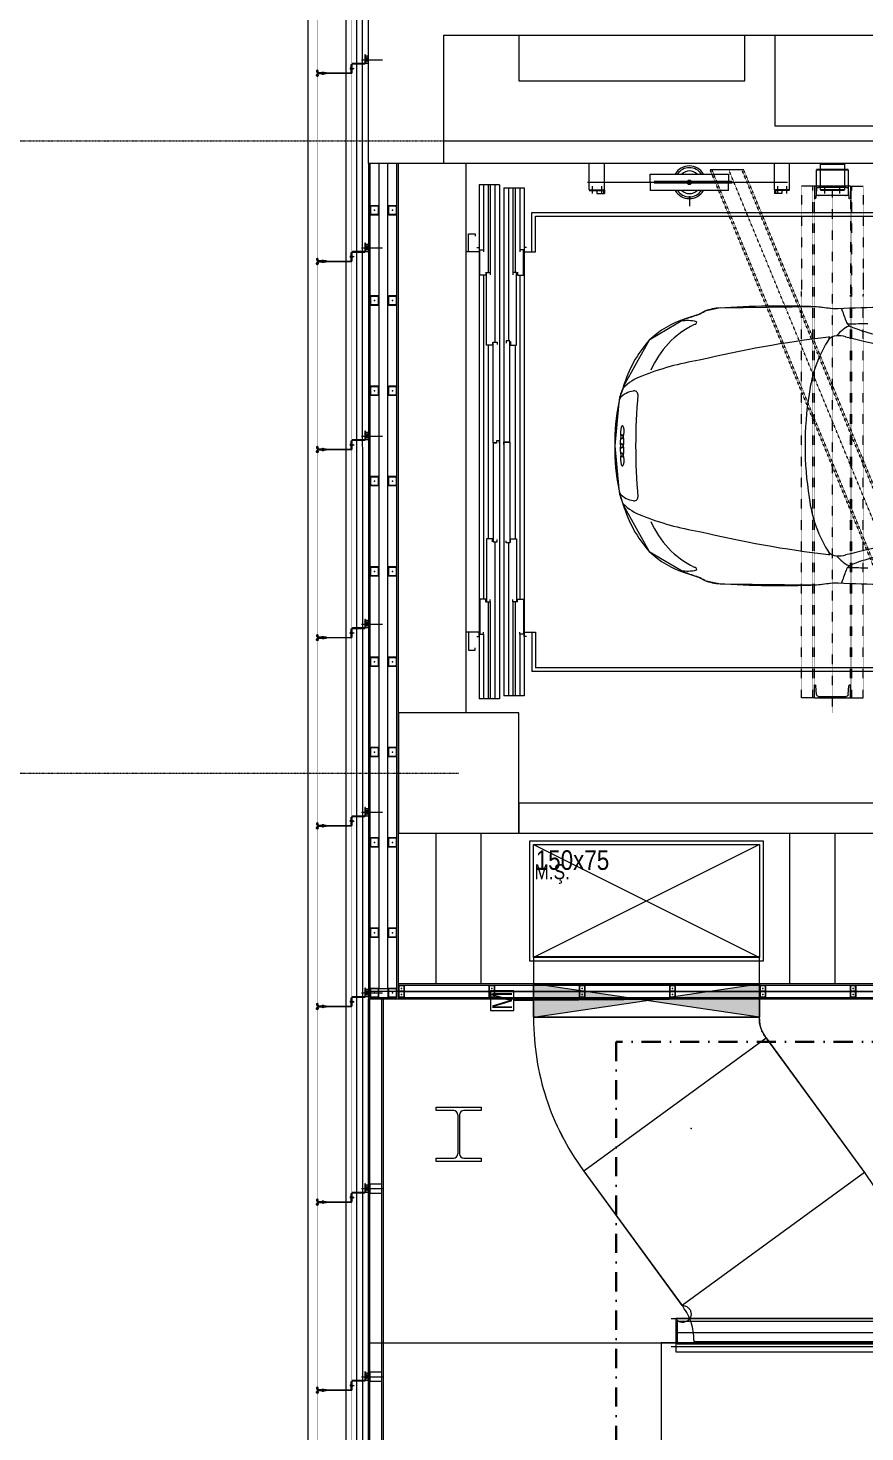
# Model space of a CAD drawing. Extents: x -1133 to 23780, y -1311 to 8245.
# Drawn here: x 18771 to 19327, y 1547 to 2480 of the extents above; entities that cross this region are included whole.
import ezdxf
from ezdxf.enums import TextEntityAlignment as Align
from ezdxf.xclip import XClip

# ---------------------------------------------------------------- set-up
doc = ezdxf.new("R2010")
doc.units = 0
doc.header["$MEASUREMENT"] = 0
doc.header["$XCLIPFRAME"] = 0
for name, pattern in [('DASHDOT', [25.4, 12.7, -6.35, 0, -6.35]), ('DASHDOT2', [0.5, 0.25, -0.125, 0, -0.125]), ('DOT2', [0.125, 0, -0.125]), ('HIDDEN', [0.375, 0.25, -0.125])]:
    doc.linetypes.add(name, pattern=pattern)
doc.layers.get('0').update_dxf_attribs({"color": 9, "lineweight": 9})
for name, color, linetype, lineweight in [('00', 9, 'Continuous', 9), ('01', 9, 'Continuous', 9), ('04', 9, 'Continuous', 9), ('05V', 9, 'Continuous', 9), ('06C', 9, 'Continuous', 9), ('06D', 9, 'Continuous', 9), ('10', 9, 'Continuous', 9), ('11', 9, 'Continuous', 9), ('20', 9, 'DOT2', 9), ('21', 9, 'Continuous', 9), ('24', 9, 'DASHDOT2', 9), ('33', 9, 'BATTING', 9), ('35', 9, 'Continuous', 9), ('40', 9, 'Continuous', 9), ('40B', 9, 'Continuous', 9), ('E-KABLO', 7, 'Continuous', 30)]:
    doc.layers.add(name, color=color, linetype=linetype, lineweight=lineweight)
doc.styles.add('DEBI-BLOCK', font='arial.ttf', dxfattribs={"width": 0.8})
doc.styles.add('MuuM_TEXT-STANDART', font='ARIALN.TTF')
doc.linetypes.add('BATTING', pattern='A,0.0001,-0.1,[134,ltypeshp.shx,S=0.1,R=0,X=-0.1,Y=0],-0.2,[134,ltypeshp.shx,S=0.1,R=180,X=0.1,Y=0],-0.1', length=0.4001)

# ---------------------------------------------------------------- blocks, each defined once
blk = doc.blocks.new('p-m-mekanik')
h = blk.add_hatch(color=256)
h.paths.add_polyline_path([(299.75, 1418.74), (299.75, 1440.97), (224.75, 1429.86)])
h.paths.add_polyline_path([(149.75, 1418.74), (224.75, 1429.86), (149.75, 1440.97)])
for p, q in [((147.25, 1455.97), (147.25, 1535.97)), ((147.25, 1535.97), (302.25, 1535.97)), ((149.75, 1533.47), (299.75, 1458.47)), ((299.75, 1533.47), (149.75, 1458.47)), ((149.75, 1458.47), (149.75, 1533.47)), ((149.75, 1533.47), (299.75, 1533.47)), ((299.75, 1533.47), (299.75, 1458.47)), ((302.25, 1535.97), (302.25, 1455.97)), ((302.25, 1455.97), (147.25, 1455.97)), ((299.75, 1458.97), (149.75, 1458.97)), ((149.75, 1458.97), (149.75, 1418.74)), ((299.75, 1458.47), (149.75, 1458.47)), ((299.75, 1418.74), (299.75, 1458.97)), ((136.66, 1436.43), (121.16, 1436.43)), ((121.16, 1436.43), (121.16, 1423.28)), ((136.66, 1423.28), (136.66, 1436.43)), ((299.75, 1418.74), (149.75, 1440.97)), ((149.75, 1418.74), (299.75, 1440.97)), ((149.75, 1418.74), (149.75, 1440.97)), ((149.75, 1440.97), (299.75, 1440.97)), ((299.75, 1440.97), (299.75, 1418.74)), ((149.75, 1429.86), (136.66, 1429.86)), ((121.16, 1423.28), (136.66, 1423.28)), ((299.75, 1418.74), (149.75, 1418.74)), ((149.75, 1418.74), (149.75, 1417.74)), ((149.75, 1418.74), (299.75, 1418.74)), ((299.75, 1418.74), (149.75, 1418.74)), ((299.75, 1417.74), (299.75, 1418.74)), ((183.08, 1316.64), (304.19, 1405.14)), ((183.08, 1316.64), (304.19, 1405.14)), ((304.19, 1405.14), (303.6, 1405.95)), ((304.19, 1405.14), (369.55, 1315.68)), ((182.49, 1317.45), (183.08, 1316.64)), ((248.44, 1227.19), (183.08, 1316.64)), ((369.55, 1315.68), (248.44, 1227.19)), ((369.55, 1315.68), (248.44, 1227.19)), ((248.44, 1227.19), (249.03, 1226.38)), ((241.15, 1218.55), (421.15, 1218.55)), ((244.15, 1218.55), (244.15, 1200.05)), ((418.15, 1218.55), (244.15, 1218.55)), ((244.15, 1218.55), (244.15, 1218.55)), ((245.15, 1216.65), (245.15, 1201.85)), ((417.15, 1216.65), (245.15, 1216.65)), ((245.15, 1216.65), (245.15, 1216.65)), ((244.15, 1209.25), (418.15, 1209.25)), ((256.25, 1204.25), (256.25, 1203.25)), ((256.25, 1203.25), (406.25, 1203.25)), ((234.45, 1202.55), (234.45, 391.55)), ((234.45, 1202.55), (234.45, 1196.45)), ((234.45, 1202.55), (427.95, 1202.55)), ((427.95, 1202.55), (234.45, 1202.55)), ((234.45, 1202.55), (234.45, 391.55)), ((234.45, 1196.45), (234.45, 1136.45)), ((240.55, 1202.55), (240.55, 1202.55)), ((240.55, 1202.55), (421.85, 1202.55)), ((421.85, 1202.55), (240.55, 1202.55)), ((240.55, 1202.55), (240.55, 1202.55)), ((241.15, 1200.05), (421.15, 1200.05)), ((244.15, 1202.55), (244.15, 1196.45)), ((418.15, 1202.55), (244.15, 1202.55)), ((244.15, 1202.55), (244.15, 1202.55)), ((244.15, 1200.05), (418.15, 1200.05)), ((244.15, 1196.45), (418.15, 1196.45)), ((245.15, 1201.85), (417.15, 1201.85))]:
    blk.add_line(p, q)
at = {"linetype": 'HIDDEN'}
for p, q in [((40.95, 391.55), (40.95, 1202.55)), ((40.95, 1202.55), (234.45, 1202.55))]:
    blk.add_line(p, q, dxfattribs=at)
for centre, radius, start, end in [((319.75, 1417.74), 170, 180, 216.15367), ((319.75, 1417.74), 20, 180, 216.15367), ((218.75, 1204.25), 37.5, 0, 36.15367)]:
    blk.add_arc(centre, radius, start, end)
at = {"extrusion": (-1e-16, -1, 2e-16)}
blk.add_point((254.32, 1344.95), dxfattribs=at)
at = {"layer": '40'}
blk.add_lwpolyline([(149.75, 1429.86), (149.75, 1417.74, 0.159072), (182.49, 1317.45), (248.44, 1227.19, -1.730969), (244.15, 1218.55), (244.15, 1202.55), (234.45, 1202.55), (234.45, 391.55), (241.15, 391.55, -0.449208), (220.15, 370), (50, 370), (50, 190), (220.15, 190, 0.41567), (421.15, 390), (427.95, 391.55), (427.95, 1202.55), (418.15, 1202.55), (418.15, 1216.65), (418.15, 1218.55), (405.7, 1218.55, 0.139567), (370.14, 1314.87), (304.19, 1405.14, -0.1813), (299.75, 1418.74), (299.75, 1430.97)], format="xyb", close=True, dxfattribs=at)
blk.add_lwpolyline([(1289.75, 170.69, 0.000003), (1289.75, 257.22)], format="xyb", dxfattribs=at)
at = {"style": 'MuuM_TEXT-STANDART'}
blk.add_text('150x75', height=13, dxfattribs=at).set_placement((151.15, 1516.68))
blk.add_text('M', height=13, rotation=90, dxfattribs=at).set_placement((135.42, 1423.62))
at = {"style": 'DEBI-BLOCK', "width": 0.75, "flags": 8}
for tag, p in [('-', (399.97, 1627.23)), ('-', (251.72, 1361.56)), ('-', (3296.35, 465.16)), ('DEBI', (3296.35, 452.46))]:
    blk.add_attdef(tag, text='', height=13, rotation=90, dxfattribs=at).set_placement(p, align=Align.BOTTOM_RIGHT)
at = {"style": 'DEBI-BLOCK', "width": 0.75, "flags": 9}
for p in [(402.57, 1610.63), (3298.95, 448.56)]:
    blk.add_attdef('ID', text='', height=3.9, rotation=90, dxfattribs=at).set_placement(p, align=Align.MIDDLE)
at = {"style": 'DEBI-BLOCK', "width": 0.75, "flags": 8}
blk.add_attdef('KESITY', text='', height=13, rotation=90, dxfattribs=at).set_placement((3279.01, 503.33), align=Align.TOP_LEFT)
at = {"style": 'DEBI-BLOCK', "width": 0.8, "flags": 8}
blk.add_attdef('X', text='', height=13, rotation=90, dxfattribs=at).set_placement((3279.01, 499.49), align=Align.TOP_CENTER)
at = {"style": 'DEBI-BLOCK', "width": 0.75, "flags": 8}
blk.add_attdef('KESITX', text='', height=13, rotation=90, dxfattribs=at).set_placement((3279.01, 495.54), align=Align.TOP_RIGHT)
blk = doc.blocks.new('Group-321-1')
at = {"lineweight": 0}
blk.add_lwpolyline([(384782.053, 69369.4394), (384781.9224, 69369.1627), (384781.8618, 69369.0762), (384781.5727, 69368.4935), (384781.5478, 69368.4017), (384781.5488, 69368.3546), (384781.5351, 69368.2638), (384781.5515, 69367.9843), (384781.5515, 69367.9843), (384781.749, 69367.6906), (384781.7549, 69367.6863), (384781.7923, 69367.6441), (384781.8263, 69367.6169), (384782.0711, 69367.4613), (384782.3403, 69367.353), (384782.3817, 69367.3414), (384782.4453, 69367.3332), (384782.7991, 69367.344), (384783.0363, 69367.4941), (384783.1021, 69367.5581), (384783.1403, 69367.5843), (384783.2058, 69367.6663), (384783.5053, 69368.2326), (384783.5403, 69368.3322), (384783.689, 69368.5997)], dxfattribs=at)
for centre, radius, start, end in [((384678.7517, 69458.2208), 136.4506, 319.252602, 319.492588), ((384795.1786, 69363.075), 14.5872, 154.13193, 155.3338), ((384791.1445, 69364.8055), 10.0957, 153.3898, 154.10666), ((384781.4441, 69369.9694), 0.9862, 309.91617, 319.86311), ((384781.8012, 69367.5574), 1.667, 81.88637, 84.9423), ((384782.0501, 69369.2603), 0.0543, 255.44862, 293.85951), ((384782.0653, 69369.2123), 0.00351, 147.65254, 275.80128), ((384782.3152, 69369.2019), 0.2415, 178.31118, 202.80165), ((384782.0803, 69369.2075), 0.00659, 121.6403, 166.77146), ((384783.0277, 69368.3243), 1.3873, 142.81626, 147.17964), ((384782.1584, 69369.074), 0.0723, 153.7582, 202.5543), ((384782.2724, 69369.0259), 0.196, 137.86982, 155.43476), ((384787.0532, 69366.1374), 5.9654, 150.48594, 156.73647), ((384789.1281, 69366.4456), 7.5187, 159.68697, 166.35156), ((384782.0818, 69369.0554), 0.00481, 20.93843, 175.93169), ((384782.8576, 69369.5029), 0.8909, 210.02521, 235.56573), ((384916.0429, 69336.4165), 136.4506, 166.163538, 166.403525), ((384783.6274, 69370.5018), 2.1511, 233.76937, 242.93532), ((384784.4746, 69368.4138), 0.9862, 165.79302, 175.73995), ((384783.6345, 69370.4982), 2.1511, 242.7208, 251.88675), ((384774.6241, 69373.2856), 10.0957, 331.54946, 332.26633), ((384770.8666, 69375.5547), 14.5872, 330.32233, 331.52419), ((384781.8971, 69368.3577), 0.3521, 155.6746, 172.82724), ((384783.2716, 69369.2904), 0.8909, 250.0904, 275.63091), ((384783.2251, 69368.5368), 0.196, 330.22137, 347.7863), ((384783.3432, 69368.6743), 0.2415, 282.85447, 307.34495), ((384783.4846, 69368.4866), 0.00659, 318.88467, 4.01582), ((384783.5452, 69368.4928), 0.0543, 191.79662, 230.20751), ((384783.4973, 69368.4773), 0.00351, 209.85485, 338.00359), ((384782.3066, 69367.2979), 1.667, 40.71383, 43.76976), ((384764.3472, 69370.8859), 17.3868, 351.32617, 351.63129), ((384781.2507, 69368.3722), 0.2986, 356.60672, 5.66016), ((384777.1322, 69372.6032), 7.5187, 319.30457, 325.96916), ((384783.3307, 69368.4723), 0.0723, 283.10183, 331.89793), ((384783.3602, 69368.3991), 0.00481, 309.72444, 104.7177), ((384782.1373, 69368.159), 0.6112, 170.0439, 196.59906), ((384781.8007, 69368.141), 0.2809, 142.99801, 163.90702), ((384781.6108, 69368.2877), 0.0411, 126.43126, 146.97652), ((384781.5894, 69368.3179), 0.00398, 74.79118, 133.78563), ((384781.5845, 69368.3135), 0.0102, 1.6376, 54.39629), ((384781.5006, 69368.3013), 0.0949, 358.81699, 7.38389), ((384782.2012, 69368.2894), 0.6058, 179.06594, 219.47978), ((384782.2148, 69368.7415), 1.3873, 338.47648, 342.83987), ((384783.574, 69367.6511), 1.8423, 162.01986, 174.32836), ((384778.0913, 69370.7376), 5.9654, 328.91966, 335.17019), ((384782.3166, 69368.2853), 0.8221, 201.47616, 226.33924), ((384782.1191, 69367.7954), 0.3803, 174.31047, 196.66974), ((384781.9405, 69367.6889), 0.1449, 160.42148, 200.18277), ((384781.8274, 69367.732), 0.0243, 63.76495, 169.99527), ((384784.0992, 69371.3805), 4.2739, 238.04892, 242.63411), ((384781.9367, 69367.8086), 0.2189, 213.43665, 228.87327), ((384781.8626, 69367.7093), 0.0958, 222.86726, 244.00748), ((384781.8298, 69367.649), 0.0272, 202.20177, 232.28434), ((384782.6953, 69368.7143), 1.3999, 231.62456, 243.52038), ((384781.3493, 69368.793), 1.8423, 311.32776, 323.63627), ((384782.901, 69367.8424), 0.3521, 312.82889, 329.98153), ((384781.9795, 69367.566), 0.00393, 106.148, 191.23563), ((384781.9926, 69367.569), 0.0174, 192.47252, 226.43384), ((384781.9842, 69367.5477), 0.0228, 79.74326, 104.67435), ((384782.0763, 69367.6572), 0.139, 226.48129, 253.24184), ((384781.9679, 69367.4673), 0.1048, 43.02745, 79.064), ((384782.0325, 69367.5354), 0.00393, 108.00787, 193.0955), ((384782.0455, 69367.5388), 0.0174, 194.33239, 228.2937), ((384782.0378, 69367.5173), 0.0228, 81.60313, 106.53421), ((384782.1264, 69367.6297), 0.139, 228.34115, 255.10171), ((384782.043, 69367.5459), 0.0229, 252.85277, 277.47636), ((384782.0242, 69367.4364), 0.1048, 44.88731, 80.92386), ((384782.0223, 69367.5184), 0.0302, 24.43778, 42.48024), ((384782.0457, 69367.5282), 0.00493, 273.68219, 33.68219), ((384784.0734, 69371.3937), 4.2739, 243.02202, 247.60721), ((384782.6682, 69368.0497), 0.6058, 266.17635, 306.59018), ((384782.7811, 69367.6377), 0.2809, 321.7491, 342.65812), ((384783.0862, 69367.4874), 0.0949, 118.27223, 126.83913), ((384795.1854, 69355.0563), 17.3868, 134.02483, 134.32996), ((384783.0473, 69367.5626), 0.0102, 71.25983, 124.01853), ((384783.0109, 69367.569), 0.0411, 338.6796, 359.22486), ((384783.048, 69367.5692), 0.00398, 351.87049, 50.86494), ((384783.2896, 69367.3257), 0.2986, 119.99597, 129.0494), ((384782.7254, 69368.6988), 1.3999, 242.13575, 254.03156), ((384782.0856, 69367.5071), 0.00493, 90.11407, 210.11407), ((384782.1019, 69367.5147), 0.0229, 206.3199, 230.94349), ((384782.0905, 69367.4822), 0.0302, 81.31602, 99.35848), ((384782.1758, 69367.6043), 0.139, 230.55442, 257.31497), ((384782.0967, 69367.5174), 0.0229, 254.71264, 279.33622), ((384782.0783, 69367.4086), 0.1048, 44.73227, 80.76882), ((384782.0769, 69367.4892), 0.0302, 26.29765, 44.3401), ((384782.0999, 69367.4998), 0.00493, 275.54206, 35.54205), ((384782.1404, 69367.4796), 0.00493, 91.97393, 211.97394), ((384782.1563, 69367.4877), 0.0229, 208.17977, 232.80335), ((384782.146, 69367.4549), 0.0302, 83.17589, 101.21835), ((384782.2273, 69367.5797), 0.139, 232.41428, 259.17484), ((384782.1491, 69367.4857), 0.0174, 257.36242, 291.32374), ((384782.1362, 69367.3809), 0.1048, 46.59213, 82.62868), ((384782.1361, 69367.4668), 0.0228, 19.12192, 44.053), ((384782.1539, 69367.4731), 0.00393, 292.56063, 17.64826), ((384782.2044, 69367.4602), 0.0174, 259.22229, 293.1836), ((384782.1921, 69367.441), 0.0228, 20.98178, 45.91286), ((384782.2096, 69367.4478), 0.00393, 294.42049, 19.50812), ((384782.4333, 69367.421), 0.0243, 315.66086, 61.89118), ((384782.5995, 69367.9217), 0.6112, 289.05706, 315.61223), ((384782.3942, 69367.4364), 0.0958, 241.64864, 262.78887), ((384782.3644, 69367.3745), 0.0272, 253.37179, 283.45435), ((384782.3323, 69367.4878), 0.1449, 285.47336, 325.23464), ((384782.4317, 69367.5545), 0.2189, 256.78285, 272.21947), ((384782.3147, 69367.695), 0.3803, 288.98638, 311.34565), ((384782.5977, 69368.1411), 0.8221, 259.31689, 284.17997)]:
    blk.add_arc(centre, radius, start, end, dxfattribs=at)
blk = doc.blocks.new('NPU240')
for p, q in [((0, -120), (0, 120)), ((0, 120), (85, 120)), ((21.4, 105.2), (79.1, 110.2)), ((85, 120), (85, 116.7)), ((9.5, -92.2), (9.5, 92.2)), ((0, -120), (85, -120)), ((21.4, -105.2), (79.1, -110.2)), ((85, -120), (85, -116.7))]:
    blk.add_line(p, q)
for centre, radius, start, end in [((22.5, 92.2), 13, 95, 180), ((78.5, 116.7), 6.5, 275, 0), ((22.5, -92.2), 13, 180, 265), ((78.5, -116.7), 6.5, 0, 85)]:
    blk.add_arc(centre, radius, start, end)
blk = doc.blocks.new('p-arac asansoru')
for p, q in [((59.9, 530.5), (59.9, 533.5)), ((312.4, 530.5), (312.4, 533.5)), ((15.4, 510), (15.4, 523.5)), ((356.9, 523.5), (15.4, 523.5)), ((356.9, 510), (356.9, 523.5)), ((58.4, 520.5), (15.4, 520.5)), ((79.9, 517.5), (15.4, 517.5)), ((79.9, 516), (15.4, 516)), ((119.9, 513), (15.4, 513)), ((296.9, 520.5), (81.7, 520.5)), ((250.5, 517.5), (121.9, 517.5)), ((356.9, 513), (252.5, 513)), ((356.9, 517.5), (298.7, 517.5)), ((356.9, 516), (298.7, 516)), ((356.9, 520.5), (313.9, 520.5)), ((356.9, 510), (15.4, 510)), ((17.4, 493.5), (17.4, 507)), ((354.9, 507), (17.4, 507)), ((119.05, 504), (17.4, 504)), ((354.9, 504), (253.35, 504)), ((354.9, 507), (354.9, 493.5)), ((79.9, 501), (17.4, 501)), ((79.9, 499.5), (17.4, 499.5)), ((58.4, 496.5), (17.4, 496.5)), ((296.9, 496.5), (81.7, 496.5)), ((250.5, 499.5), (121.9, 499.5)), ((354.9, 501), (298.7, 501)), ((354.9, 499.5), (298.7, 499.5)), ((354.9, 496.5), (313.9, 496.5)), ((354.9, 493.5), (17.4, 493.5)), ((33.7, -134.5), (33.7, 488.5)), ((59.9, 488.5), (33.7, 488.5)), ((36.2, -132), (36.2, 486)), ((59.9, 486), (36.2, 486)), ((59.9, 488.5), (59.9, 486)), ((312.4, 488.5), (312.4, 486)), ((312.4, 488.5), (338.7, 488.5)), ((312.4, 486), (336.2, 486)), ((336.2, 486), (336.2, -132)), ((338.7, 488.5), (338.7, -134.5)), ((356.2, 448.25), (351.2, 448.25)), ((353.2, 450.25), (353.2, 440.25)), ((353.7, 450.25), (373.7, 450.25)), ((353.7, 450.25), (353.7, 440.25)), ((358.7, 451.5), (358.7, 318.5)), ((353.7, 445.25), (351.2, 445.25)), ((351.2, 445.25), (351.2, 440.25)), ((356.2, 442.25), (351.2, 442.25)), ((353.7, 440.85), (351.2, 440.85)), ((353.7, 440.25), (351.2, 440.25)), ((353.7, 440.25), (373.7, 440.25)), ((353.2, 357.75), (353.2, 409.75)), ((358.2, 409.75), (353.2, 409.75)), ((358.2, 355.25), (358.2, 407.25)), ((359.2, 409.75), (364.2, 409.75)), ((359.2, 355.25), (359.2, 407.25)), ((364.2, 409.75), (364.2, 357.75)), ((349.55, 383.75), (342.85, 383.75)), ((367.15, 370.03), (367.15, 347.74)), ((353.2, 357.75), (358.2, 357.75)), ((364.2, 357.75), (359.2, 357.75)), ((353.7, 327.25), (351.2, 327.25)), ((351.2, 322.25), (351.2, 327.25)), ((353.7, 326.65), (351.2, 326.65)), ((353.2, 317.25), (353.2, 327.25)), ((353.7, 317.25), (353.7, 327.25)), ((353.7, 327.25), (373.7, 327.25)), ((356.2, 325.25), (351.2, 325.25)), ((353.7, 322.25), (351.2, 322.25)), ((356.2, 319.25), (351.2, 319.25)), ((353.7, 317.25), (373.7, 317.25)), ((16.2, 300.75), (16.2, 309.25)), ((356.2, 300.75), (356.2, 309.25)), ((349.9, 278.25), (349.9, 299.25)), ((349.9, 299.25), (366.9, 299.25)), ((366.9, 299.25), (366.9, 278.25)), ((367.4, 299.25), (367.4, 278.25)), ((351.2, 293.75), (356.2, 293.75)), ((353.2, 280.75), (353.2, 296.75)), ((353.7, 280.75), (353.7, 296.75)), ((353.7, 296.75), (370.7, 296.75)), ((370.7, 296.75), (370.7, 280.75)), ((351.2, 283.75), (356.2, 283.75)), ((370.7, 280.75), (353.7, 280.75)), ((16.2, 276.75), (16.2, 268.25)), ((366.9, 278.25), (349.9, 278.25)), ((356.2, 276.75), (356.2, 268.25))]:
    blk.add_line(p, q)
for points in [[(56.9, 525), (56.9, 523.5), (59.9, 523.5), (59.9, 530.5), (47.9, 530.5), (47.9, 526), (49.4, 526)], [(79.7, 519), (81.7, 519), (81.7, 523), (58.4, 523), (58.4, 520.5), (59.9, 520.5)], [(298.9, 519), (296.9, 519), (296.9, 523), (313.9, 523), (313.9, 520.5), (312.4, 520.5)], [(315.4, 525), (315.4, 523.5), (312.4, 523.5), (312.4, 530.5), (324.4, 530.5), (324.4, 526), (322.9, 526)], [(119.9, 514.5), (121.9, 514.5), (121.9, 518.5), (79.9, 518.5), (79.9, 516), (81.4, 516)], [(185.4, 510), (186.9, 510), (186.9, 511.9), (185.4, 511.9), (185.4, 514), (119.9, 514), (119.9, 511.5), (121.4, 511.5)], [(188.5, 510), (187, 510), (187, 512), (185.5, 512), (185.5, 514), (252.5, 514), (252.5, 511.5), (251, 511.5)], [(252.5, 514.5), (250.5, 514.5), (250.5, 518.5), (298.7, 518.5), (298.7, 516), (297.2, 516)], [(184.55, 507), (186.05, 507), (186.05, 503), (119.05, 503), (119.05, 505.5), (120.55, 505.5)], [(187.85, 507), (186.35, 507), (186.35, 503), (253.35, 503), (253.35, 505.5), (251.85, 505.5)], [(79.7, 498), (81.7, 498), (81.7, 494), (58.4, 494), (58.4, 496.5), (59.9, 496.5)], [(119.4, 502.5), (121.9, 502.5), (121.9, 498.5), (79.9, 498.5), (79.9, 501), (81.4, 501)], [(253, 502.5), (250.5, 502.5), (250.5, 498.5), (298.7, 498.5), (298.7, 501), (297.2, 501)], [(298.9, 498), (296.9, 498), (296.9, 494), (313.9, 494), (313.9, 496.5), (312.4, 496.5)], [(56.9, 492), (56.9, 493.5), (59.9, 493.5), (59.9, 488.5)], [(315.4, 492), (315.4, 493.5), (312.4, 493.5), (312.4, 488.5)]]:
    blk.add_lwpolyline(points)
blk.add_circle((358.7, 383.75), 1.5)
for radius, start, end in [(10.85, 120.45839, 239.54161), (9.7, 124.54201, 235.45799), (10.85, 300.45839, 59.54161), (9.7, 304.54201, 55.45799), (7.5, 137.16657, 222.83343), (7.5, 317.16657, 42.83343)]:
    blk.add_arc((358.7, 383.75), radius, start, end)
for p in [(349.9, 297.75), (349.9, 279.75), (349.9, 279.75), (349.9, 279.75), (366.9, 279.75)]:
    blk.add_point(p)
at = {"layer": '20'}
for p, q in [((7.27, 221.75), (367.15, 370.03)), ((7.7, 220.74), (367.15, 368.84)), ((2.83, 207.54), (367.15, 357.64)), ((7.24, 200.65), (366.72, 348.76)), ((7.27, 199.46), (367.15, 347.74)), ((16.2, 309.25), (286.2, 309.25)), ((356.2, 309.25), (283.7, 309.25)), ((16.2, 301.65), (356.2, 301.65)), ((16.2, 300.75), (347.7, 300.75)), ((-6.3, 288.75), (353.7, 288.75)), ((16.2, 276.75), (283.7, 276.75)), ((16.2, 275.85), (356.2, 275.85)), ((347.7, 276.75), (283.7, 276.75)), ((16.2, 268.25), (283.7, 268.25)), ((303.7, 268.25), (283.7, 268.25)), ((356.2, 268.25), (283.7, 268.25))]:
    blk.add_line(p, q, dxfattribs=at)
at = {"xscale": -0.0999999999985448, "yscale": 0.0999999999994543, "zscale": 0.0999999999994543, "rotation": 180}
blk.add_blockref('NPU240', (16.2, 288.75), dxfattribs=at)
at = {"xscale": -0.0999999999985448, "yscale": 0.0999999999994543, "zscale": 0.0999999999994543}
blk.add_blockref('NPU240', (356.2, 288.75), dxfattribs=at)
blk = doc.blocks.new('p-kolon_80x80')
blk.add_lwpolyline([(-40, -40), (40, -40), (40, 40), (-40, 40)], close=True)
blk = doc.blocks.new('P-AKS_AUDI')
at = {"layer": '24'}
for points in [[(-3840, -380), (-3500, -380)], [(-3840, -800), (-3500, -800)]]:
    blk.add_lwpolyline(points, dxfattribs=at)
blk = doc.blocks.new('p- alum kaplama profil')
at = {"lineweight": 13}
blk.add_lwpolyline([(7.12, 12.59), (7.12, 26.49)], dxfattribs=at)
at = {"lineweight": 18}
blk.add_lwpolyline([(4.09, 6.16), (-1.41, 6.16), (-1.41, 6.46), (4.09, 6.46, 0.414214), (4.29, 6.66), (4.29, 14.66, -0.414214), (4.79, 15.16), (10.29, 15.16), (10.29, 14.86), (4.79, 14.86, 0.414214), (4.59, 14.66), (4.59, 6.66, -0.414214)], format="xyb", close=True, dxfattribs=at)
at = {"lineweight": 5}
blk.add_lwpolyline([(9.44, 15.16), (4.79, 15.16), (4.79, 17.16), (9.44, 17.16)], close=True, dxfattribs=at)
for points in [[(4.79, 15.16), (9.44, 17.16)], [(9.44, 15.16), (4.79, 17.16)]]:
    blk.add_lwpolyline(points, dxfattribs=at)
blk.add_lwpolyline([(-2.06, 5.56), (-2.06, -2.34), (-2.06, -15.69), (-1.66, -15.69), (-1.66, -2.34), (-1.66, 5.56), (-1.66, 5.56), (-1.66, 5.57), (-1.66, 5.57), (-1.66, 5.58), (-1.66, 5.58), (-1.65, 5.59), (-1.65, 5.59), (-1.65, 5.59), (-1.65, 5.6), (-1.65, 5.6), (-1.64, 5.61), (-1.64, 5.61), (-1.64, 5.62), (-1.64, 5.62), (-1.63, 5.62), (-1.63, 5.63), (-1.63, 5.63), (-1.62, 5.63), (-1.62, 5.64), (-1.61, 5.64), (-1.61, 5.64), (-1.61, 5.64), (-1.6, 5.65), (-1.6, 5.65), (-1.59, 5.65), (-1.59, 5.65), (-1.58, 5.65), (-1.58, 5.65), (-1.57, 5.66), (-1.57, 5.66), (-1.56, 5.66), (-1.56, 5.66), (3.94, 5.66), (3.94, 6.06), (-1.56, 6.06), (-1.58, 6.06), (-1.61, 6.05), (-1.63, 6.05), (-1.66, 6.05), (-1.68, 6.04), (-1.7, 6.03), (-1.73, 6.03), (-1.75, 6.02), (-1.77, 6.01), (-1.79, 6), (-1.82, 5.99), (-1.84, 5.97), (-1.86, 5.96), (-1.88, 5.94), (-1.89, 5.93), (-1.91, 5.91), (-1.93, 5.89), (-1.95, 5.87), (-1.96, 5.85), (-1.97, 5.83), (-1.99, 5.81), (-2, 5.79), (-2.01, 5.77), (-2.02, 5.75), (-2.03, 5.72), (-2.04, 5.7), (-2.04, 5.68), (-2.05, 5.65), (-2.05, 5.63), (-2.06, 5.61), (-2.06, 5.58)], close=True)
blk.add_lwpolyline([(-1.66, -2.34), (-2.06, -2.34)])
for points in [[(-2.36, -10.84), (-2.36, -16.39), (-2.36, -16.39, -0.414214), (-2.51, -16.54), (-2.51, -16.54), (-4.06, -16.54), (-4.06, -16.84), (-2.51, -16.84), (-2.51, -16.84, 0.414214), (-2.06, -16.39), (-2.06, -10.84)], [(-1.36, -10.84), (-1.66, -10.84), (-1.66, -16.39, 0.414214), (-1.21, -16.84), (-1.21, -16.84), (0.34, -16.84), (0.34, -16.54), (-1.21, -16.54), (-1.21, -16.54, -0.414214), (-1.36, -16.39), (-1.36, -16.39)]]:
    blk.add_lwpolyline(points, format="xyb", close=True)
for points in [[(0.67, 5.66, -10), (1.91, 5.66, -10)], [(0.67, 5.66, -10), (0.67, 5.64, -10), (0.67, 5.62, -10), (0.67, 5.6, -10), (0.68, 5.58, -10), (0.68, 5.56, -10), (0.69, 5.54, -10), (0.69, 5.52, -10), (0.7, 5.5, -10), (0.7, 5.48, -10), (0.71, 5.46, -10), (0.72, 5.45, -10), (0.73, 5.43, -10), (0.74, 5.41, -10), (0.75, 5.4, -10), (0.76, 5.38, -10), (0.77, 5.36, -10), (0.79, 5.35, -10), (0.8, 5.33, -10), (0.81, 5.32, -10), (0.83, 5.31, -10), (0.84, 5.29, -10), (0.86, 5.28, -10), (0.87, 5.27, -10), (0.89, 5.26, -10), (0.91, 5.25, -10), (0.92, 5.24, -10), (0.94, 5.23, -10), (0.96, 5.22, -10), (0.98, 5.21, -10), (1, 5.21, -10), (1.02, 5.2, -10), (1.03, 5.2, -10)], [(0.96, 5.66, -10), (0.97, 5.66, -10), (0.97, 5.66, -10), (0.97, 5.66, -10), (0.98, 5.66, -10), (0.98, 5.66, -10), (0.99, 5.66, -10), (0.99, 5.66, -10), (1, 5.66, -10), (1, 5.67, -10), (1, 5.67, -10), (1.01, 5.67, -10), (1.01, 5.67, -10), (1.01, 5.67, -10), (1.02, 5.68, -10), (1.02, 5.68, -10), (1.02, 5.68, -10), (1.03, 5.69, -10), (1.03, 5.69, -10), (1.03, 5.69, -10), (1.04, 5.7, -10), (1.04, 5.7, -10), (1.04, 5.7, -10), (1.04, 5.71, -10), (1.04, 5.71, -10), (1.05, 5.72, -10), (1.05, 5.72, -10), (1.05, 5.72, -10), (1.05, 5.73, -10), (1.05, 5.73, -10), (1.05, 5.74, -10), (1.05, 5.74, -10), (1.05, 5.75, -10)], [(1.61, 6.87, -10), (0.98, 6.96, -10)], [(1.33, 5.85, -10), (0.98, 5.88, -10)], [(1.56, 7.05, -10), (1.02, 7.13, -10)], [(1.03, 5.2, -10), (1.04, 5.2, -10), (1.05, 5.19, -10), (1.05, 5.19, -10), (1.06, 5.19, -10), (1.06, 5.19, -10), (1.07, 5.19, -10), (1.07, 5.19, -10), (1.08, 5.19, -10), (1.08, 5.19, -10), (1.09, 5.19, -10), (1.09, 5.18, -10), (1.1, 5.18, -10), (1.1, 5.18, -10), (1.11, 5.18, -10), (1.11, 5.18, -10), (1.12, 5.18, -10), (1.12, 5.18, -10), (1.13, 5.18, -10), (1.13, 5.18, -10), (1.14, 5.18, -10), (1.15, 5.18, -10), (1.15, 5.18, -10), (1.16, 5.17, -10), (1.16, 5.17, -10), (1.17, 5.17, -10), (1.17, 5.17, -10), (1.18, 5.17, -10), (1.18, 5.17, -10), (1.19, 5.17, -10), (1.19, 5.17, -10), (1.2, 5.17, -10), (1.2, 5.17, -10)], [(1.05, 6.91, -10), (1.29, 7.56, -10)], [(1.05, 5.83, -10), (1.05, 6.01, -10)], [(1.05, 5.75, -10), (1.05, 5.83, -10)], [(1.2, 5.17, -10), (1.2, 5.2, -10)], [(1.38, 5.2, -10), (1.2, 5.2, -10)], [(1.29, 4.93, -10), (1.29, 7.8, -10)], [(1.53, 6.82, -10), (1.29, 7.56, -10)], [(1.29, 6.16, -10), (1.29, 6.26, -10)], [(1.38, 5.17, -10), (1.38, 5.2, -10)], [(1.38, 5.17, -10), (1.38, 5.17, -10), (1.39, 5.17, -10), (1.39, 5.17, -10), (1.4, 5.17, -10), (1.41, 5.17, -10), (1.41, 5.17, -10), (1.42, 5.17, -10), (1.42, 5.17, -10), (1.43, 5.17, -10), (1.43, 5.18, -10), (1.44, 5.18, -10), (1.44, 5.18, -10), (1.45, 5.18, -10), (1.45, 5.18, -10), (1.46, 5.18, -10), (1.46, 5.18, -10), (1.47, 5.18, -10), (1.47, 5.18, -10), (1.48, 5.18, -10), (1.48, 5.18, -10), (1.49, 5.18, -10), (1.5, 5.19, -10), (1.5, 5.19, -10), (1.51, 5.19, -10), (1.51, 5.19, -10), (1.52, 5.19, -10), (1.52, 5.19, -10), (1.53, 5.19, -10), (1.53, 5.19, -10), (1.54, 5.19, -10), (1.54, 5.2, -10), (1.55, 5.2, -10)], [(1.53, 5.75, -10), (1.53, 5.92, -10)], [(1.53, 5.75, -10), (1.53, 5.74, -10), (1.53, 5.74, -10), (1.53, 5.73, -10), (1.53, 5.73, -10), (1.53, 5.72, -10), (1.54, 5.72, -10), (1.54, 5.72, -10), (1.54, 5.71, -10), (1.54, 5.71, -10), (1.54, 5.7, -10), (1.54, 5.7, -10), (1.55, 5.7, -10), (1.55, 5.69, -10), (1.55, 5.69, -10), (1.55, 5.69, -10), (1.56, 5.68, -10), (1.56, 5.68, -10), (1.56, 5.68, -10), (1.57, 5.67, -10), (1.57, 5.67, -10), (1.58, 5.67, -10), (1.58, 5.67, -10), (1.58, 5.67, -10), (1.59, 5.66, -10), (1.59, 5.66, -10), (1.6, 5.66, -10), (1.6, 5.66, -10), (1.6, 5.66, -10), (1.61, 5.66, -10), (1.61, 5.66, -10), (1.62, 5.66, -10), (1.62, 5.66, -10)], [(1.55, 5.2, -10), (1.57, 5.2, -10), (1.59, 5.21, -10), (1.6, 5.21, -10), (1.62, 5.22, -10), (1.64, 5.23, -10), (1.66, 5.24, -10), (1.68, 5.25, -10), (1.69, 5.26, -10), (1.71, 5.27, -10), (1.73, 5.28, -10), (1.74, 5.29, -10), (1.76, 5.31, -10), (1.77, 5.32, -10), (1.78, 5.33, -10), (1.8, 5.35, -10), (1.81, 5.36, -10), (1.82, 5.38, -10), (1.83, 5.4, -10), (1.84, 5.41, -10), (1.85, 5.43, -10), (1.86, 5.45, -10), (1.87, 5.46, -10), (1.88, 5.48, -10), (1.89, 5.5, -10), (1.89, 5.52, -10), (1.9, 5.54, -10), (1.9, 5.56, -10), (1.9, 5.58, -10), (1.91, 5.6, -10), (1.91, 5.62, -10), (1.91, 5.64, -10), (1.91, 5.66, -10)], [(-3.84, -17.04, 0), (-3.81, -17.07, 0), (-3.78, -17.1, 0), (-3.75, -17.12, 0), (-3.72, -17.15, 0), (-3.69, -17.17, 0), (-3.66, -17.19, 0), (-3.62, -17.21, 0), (-3.59, -17.23, 0), (-3.55, -17.24, 0), (-3.52, -17.26, 0), (-3.48, -17.27, 0), (-3.44, -17.28, 0), (-3.4, -17.28, 0), (-3.36, -17.29, 0), (-3.32, -17.29, 0), (-3.29, -17.29, 0), (-3.25, -17.29, 0), (-3.21, -17.29, 0), (-3.17, -17.28, 0), (-3.13, -17.28, 0), (-3.09, -17.27, 0), (-3.06, -17.26, 0), (-3.02, -17.24, 0), (-2.98, -17.23, 0), (-2.95, -17.21, 0), (-2.91, -17.19, 0), (-2.88, -17.17, 0), (-2.85, -17.15, 0), (-2.82, -17.12, 0), (-2.79, -17.1, 0), (-2.76, -17.07, 0), (-2.73, -17.04, 0)], [(-3.29, -17.04, 0), (-3.84, -17.04, 0)], [(-2.85, -16.54, 0), (-2.86, -16.51, 0), (-2.87, -16.47, 0), (-2.89, -16.44, 0), (-2.91, -16.41, 0), (-2.93, -16.38, 0), (-2.96, -16.35, 0), (-2.98, -16.33, 0), (-3.01, -16.31, 0), (-3.04, -16.29, 0), (-3.07, -16.27, 0), (-3.11, -16.25, 0), (-3.14, -16.24, 0), (-3.18, -16.23, 0), (-3.21, -16.22, 0), (-3.25, -16.22, 0), (-3.29, -16.22, 0), (-3.32, -16.22, 0), (-3.36, -16.22, 0), (-3.39, -16.23, 0), (-3.43, -16.24, 0), (-3.46, -16.25, 0), (-3.5, -16.27, 0), (-3.53, -16.29, 0), (-3.56, -16.31, 0), (-3.59, -16.33, 0), (-3.61, -16.35, 0), (-3.64, -16.38, 0), (-3.66, -16.41, 0), (-3.68, -16.44, 0), (-3.7, -16.47, 0), (-3.71, -16.51, 0), (-3.73, -16.54, 0)], [(-3.29, -16.54, 0), (-3.73, -16.54, 0)], [(-3.29, -16.54, 0), (-3.55, -16.54, 0)], [(-3.55, -16.54, 0), (-3.29, -16.54, 0)], [(-3.55, -17.04, 0), (-3.55, -16.54, 0)], [(-3.29, -17.54, 0), (-3.29, -16.04, 0)], [(-3.29, -16.54, 0), (-2.85, -16.54, 0)], [(-3.29, -16.54, 0), (-3.03, -16.54, 0)], [(-3.03, -16.54, 0), (-3.29, -16.54, 0)], [(-3.29, -17.04, 0), (-2.73, -17.04, 0)], [(-3.03, -17.04, 0), (-3.03, -16.54, 0)], [(-2.86, -13.04, 0), (-0.86, -13.04, 0)], [(-2.36, -12.52, 0), (-2.4, -12.53, 0), (-2.43, -12.56, 0), (-2.47, -12.58, 0), (-2.5, -12.6, 0), (-2.53, -12.63, 0), (-2.56, -12.66, 0), (-2.59, -12.69, 0), (-2.61, -12.73, 0), (-2.63, -12.76, 0), (-2.65, -12.8, 0), (-2.67, -12.84, 0), (-2.68, -12.88, 0), (-2.69, -12.92, 0), (-2.7, -12.96, 0), (-2.71, -13, 0), (-2.71, -13.04, 0), (-2.71, -13.08, 0), (-2.7, -13.13, 0), (-2.69, -13.17, 0), (-2.68, -13.21, 0), (-2.67, -13.25, 0), (-2.65, -13.28, 0), (-2.63, -13.32, 0), (-2.61, -13.36, 0), (-2.59, -13.39, 0), (-2.56, -13.42, 0), (-2.53, -13.45, 0), (-2.5, -13.48, 0), (-2.47, -13.51, 0), (-2.43, -13.53, 0), (-2.4, -13.55, 0), (-2.36, -13.57, 0)], [(-2.36, -13.04, 0), (-2.36, -12.52, 0)], [(-2.36, -13.04, 0), (-2.36, -12.73, 0)], [(-2.36, -12.73, 0), (-2.36, -13.04, 0)], [(-1.36, -12.73, 0), (-2.36, -12.73, 0)], [(-2.36, -13.04, 0), (-2.36, -13.36, 0)], [(-2.36, -13.04, 0), (-2.36, -13.57, 0)], [(-2.36, -13.36, 0), (-2.36, -13.04, 0)], [(-1.36, -13.36, 0), (-2.36, -13.36, 0)], [(-1.36, -13.04, 0), (-1.36, -12.37, 0)], [(-1.36, -13.72, 0), (-1.32, -13.68, 0), (-1.29, -13.65, 0), (-1.26, -13.61, 0), (-1.23, -13.58, 0), (-1.2, -13.54, 0), (-1.18, -13.5, 0), (-1.16, -13.45, 0), (-1.14, -13.41, 0), (-1.12, -13.37, 0), (-1.1, -13.32, 0), (-1.09, -13.28, 0), (-1.08, -13.23, 0), (-1.07, -13.18, 0), (-1.06, -13.14, 0), (-1.06, -13.09, 0), (-1.06, -13.04, 0), (-1.06, -12.99, 0), (-1.06, -12.95, 0), (-1.07, -12.9, 0), (-1.08, -12.85, 0), (-1.09, -12.81, 0), (-1.1, -12.76, 0), (-1.12, -12.72, 0), (-1.14, -12.67, 0), (-1.16, -12.63, 0), (-1.18, -12.59, 0), (-1.2, -12.55, 0), (-1.23, -12.51, 0), (-1.26, -12.47, 0), (-1.29, -12.43, 0), (-1.32, -12.4, 0), (-1.36, -12.37, 0)], [(-1.36, -13.04, 0), (-1.36, -13.72, 0)], [(-0.56, -17.04, 0), (-1.11, -17.04, 0)], [(0, -17.04, 0), (-0.03, -17.07, 0), (-0.06, -17.1, 0), (-0.09, -17.12, 0), (-0.12, -17.15, 0), (-0.15, -17.17, 0), (-0.18, -17.19, 0), (-0.22, -17.21, 0), (-0.25, -17.23, 0), (-0.29, -17.24, 0), (-0.33, -17.26, 0), (-0.36, -17.27, 0), (-0.4, -17.28, 0), (-0.44, -17.28, 0), (-0.48, -17.29, 0), (-0.52, -17.29, 0), (-0.56, -17.29, 0), (-0.59, -17.29, 0), (-0.63, -17.29, 0), (-0.67, -17.28, 0), (-0.71, -17.28, 0), (-0.75, -17.27, 0), (-0.79, -17.26, 0), (-0.82, -17.24, 0), (-0.86, -17.23, 0), (-0.89, -17.21, 0), (-0.93, -17.19, 0), (-0.96, -17.17, 0), (-0.99, -17.15, 0), (-1.02, -17.12, 0), (-1.05, -17.1, 0), (-1.08, -17.07, 0), (-1.11, -17.04, 0)], [(-1, -16.54, 0), (-0.98, -16.51, 0), (-0.97, -16.47, 0), (-0.95, -16.44, 0), (-0.93, -16.41, 0), (-0.91, -16.38, 0), (-0.88, -16.35, 0), (-0.86, -16.33, 0), (-0.83, -16.31, 0), (-0.8, -16.29, 0), (-0.77, -16.27, 0), (-0.73, -16.25, 0), (-0.7, -16.24, 0), (-0.66, -16.23, 0), (-0.63, -16.22, 0), (-0.59, -16.22, 0), (-0.56, -16.22, 0), (-0.52, -16.22, 0), (-0.48, -16.22, 0), (-0.45, -16.23, 0), (-0.41, -16.24, 0), (-0.38, -16.25, 0), (-0.34, -16.27, 0), (-0.31, -16.29, 0), (-0.28, -16.31, 0), (-0.25, -16.33, 0), (-0.23, -16.35, 0), (-0.2, -16.38, 0), (-0.18, -16.41, 0), (-0.16, -16.44, 0), (-0.14, -16.47, 0), (-0.13, -16.51, 0), (-0.12, -16.54, 0)], [(-0.56, -16.54, 0), (-1, -16.54, 0)], [(-0.56, -16.54, 0), (-0.82, -16.54, 0)], [(-0.82, -16.54, 0), (-0.56, -16.54, 0)], [(-0.82, -17.04, 0), (-0.82, -16.54, 0)], [(-0.56, -17.54, 0), (-0.56, -16.04, 0)], [(-0.56, -16.54, 0), (-0.3, -16.54, 0)], [(-0.56, -16.54, 0), (-0.12, -16.54, 0)], [(-0.3, -16.54, 0), (-0.56, -16.54, 0)], [(-0.56, -17.04, 0), (0, -17.04, 0)], [(-0.3, -17.04, 0), (-0.3, -16.54, 0)]]:
    blk.add_polyline3d(points)
blk = doc.blocks.new('prf-60x60')
for points in [[(-2.5, -6), (2.5, -6, 0.414214), (3, -5.5), (3, -0.5, 0.414214), (2.5, 0), (-2.5, 0, 0.414214), (-3, -0.5), (-3, -5.5, 0.414214)], [(-2.5, -5.7), (2.5, -5.7, 0.414214), (2.7, -5.5), (2.7, -0.5, 0.414214), (2.5, -0.3), (-2.5, -0.3, 0.414214), (-2.7, -0.5), (-2.7, -5.5, 0.414214)]]:
    blk.add_lwpolyline(points, format="xyb", close=True)
at = {"color": 252}
blk.add_point((0, -3), dxfattribs=at)
blk = doc.blocks.new('Prf-40x40')
for points in [[(1.5, -2), (-1.5, -2, -0.414214), (-2, -1.5), (-2, 1.5, -0.414214), (-1.5, 2), (1.5, 2, -0.414214), (2, 1.5), (2, -1.5, -0.414214)], [(1.5, -1.7), (-1.5, -1.7, -0.414214), (-1.7, -1.5), (-1.7, 1.5, -0.414214), (-1.5, 1.7), (1.5, 1.7, -0.414214), (1.7, 1.5), (1.7, -1.5, -0.414214)]]:
    blk.add_lwpolyline(points, format="xyb", close=True)
blk.add_point((0, 0))
blk = doc.blocks.new('prf-36')
for p, q in [((-15, 18), (15, 18)), ((-15, 15.75), (-15, 18)), ((-3.325, 15.75), (-15, 15.75)), ((-0.625, 13.05), (-0.625, -13.05)), ((0.625, 13.05), (0.625, -13.05)), ((15, 15.75), (3.325, 15.75)), ((15, 18), (15, 15.75)), ((-15, -15.75), (-3.325, -15.75)), ((-15, -18), (-15, -15.75)), ((15, -18), (-15, -18)), ((3.325, -15.75), (15, -15.75)), ((15, -15.75), (15, -18))]:
    blk.add_line(p, q)
for centre, start, end in [((-3.325, 13.05), 0, 90), ((3.325, 13.05), 90, 180), ((-3.325, -13.05), 270, 0), ((3.325, -13.05), 180, 270)]:
    blk.add_arc(centre, 2.7, start, end)
blk = doc.blocks.new('ÇATI KATI PLANI')
at = {"layer": '00'}
blk.add_lwpolyline([(19047.5, 2405), (19552.5, 2405), (19552.5, 2390), (19047.5, 2390)], dxfattribs=at)
blk.add_lwpolyline([(19097.5, 1945), (19717.5, 1945), (19717.5, 1965), (19097.5, 1965)], close=True, dxfattribs=at)
at = {"layer": '01'}
blk.add_lwpolyline([(19057.5, 2515), (19592.5, 2515), (19592.5, 2430), (19797.5, 2430), (19797.5, 2390), (19552.5, 2390), (19552.5, 2475), (19047.5, 2475), (19047.5, 2390), (18997.5, 2390), (18997.5, 2515), (18997.5, 2825), (19797.5, 2825), (19797.5, 2785), (19047.5, 2785), (19047.5, 2515)], close=True, dxfattribs=at)
at = {"layer": '06C'}
blk.add_lwpolyline([(18957.5, 1124.33), (18957.5, 1124.33), (18957.5, 2865), (22657.5, 2865), (22657.49, 2206.39)], dxfattribs=at)
blk.add_lwpolyline([(18957.5, 1124.33), (18957.5, 1124.33), (18957.5, 2865), (22657.5, 2865), (22657.49, 2206.39)], dxfattribs=at)
blk.add_lwpolyline([(22657.49, 285), (18957.5, 285), (18957.5, 2865), (22657.5, 2865)], close=True, dxfattribs=at)
at = {"layer": '06D'}
for points in [[(20247, 2840), (18982.5, 2840), (18982.5, 310), (20497.5, 310)], [(20247, 2833.06), (18989.5, 2833), (18989.5, 317), (20490.48, 317)], [(19004.5, 2390), (19004.5, 1842), (19010.5, 1842), (19010.5, 2390)], [(19062.5, 2025), (19062.5, 2390)], [(19019.5, 1840), (19788.61, 1840), (19794.5, 1840), (19794.5, 1846.13), (19794.5, 1943)], [(19042.5, 1845), (19042.5, 1945)], [(19072.5, 1845), (19072.5, 1945)], [(19277.5, 1845), (19277.5, 1945)], [(19307.5, 1845), (19307.5, 1945)]]:
    blk.add_lwpolyline(points, dxfattribs=at)
for points in [[(19097.5, 2445), (19247.5, 2445), (19247.5, 2475), (19097.5, 2475)], [(19267.5, 2415), (19552.5, 2415), (19552.5, 2475), (19267.5, 2475)]]:
    blk.add_lwpolyline(points, close=True, dxfattribs=at)
at = {"layer": '10'}
for points, const_width in [([(18963.5, 1124.33), (18963.5, 2859), (22651.5, 2859), (22651.5, 2206.39)], 0.2), ([(18963.5, 1124.33), (18963.5, 2859), (22651.5, 2859), (22651.5, 2206.39)], 0.2), ([(20467.5, 291), (18963.5, 291), (18963.5, 2859), (22651.5, 2859), (22651.5, 291), (21824.7, 291)], 0.2), ([(20251.45, 2836), (18986.5, 2836), (18986.5, 314), (20494.5, 314)], 0.1)]:
    blk.add_lwpolyline(points, dxfattribs=dict(at, const_width=const_width))
for points in [[(18998.5, 1705.97), (19006.5, 1705.97), (19006.5, 1711.97), (18998.5, 1711.97)], [(18998.5, 1580.97), (19006.5, 1580.97), (19006.5, 1586.97), (18998.5, 1586.97)]]:
    blk.add_lwpolyline(points, close=True, dxfattribs=at)
at = {"layer": '11'}
for points in [[(18997.5, 2390), (18997.5, 2390), (18997.5, 1835), (19017.5, 1835), (19017.5, 2390)], [(18998.5, 2390), (18998.5, 1836), (19016.5, 1836), (19016.5, 2390)], [(19799.5, 1845), (19799.5, 1945), (19789.5, 1945), (19789.5, 1845), (19017.5, 1845)], [(19790.5, 1944), (19790.5, 1844), (19017.5, 1844)], [(20482.5, 325), (18997.5, 325), (18997.5, 1835)], [(20474.5, 326), (18998.5, 326), (18998.5, 1835)], [(20473.48, 334), (19006.5, 334), (19006.5, 1835)], [(20472.48, 335), (19007.5, 335), (19007.5, 1835)], [(19017.5, 1836), (19798.5, 1836)], [(19017.5, 1835), (19799.5, 1835), (19799.5, 1835)]]:
    blk.add_lwpolyline(points, dxfattribs=at)
at = {"layer": '33', "ltscale": 0.4}
for points in [[(20247, 2829.06), (18993.29, 2829), (18993.72, 321), (20486.5, 321)], [(19019.5, 1840), (19788.61, 1840), (19794.5, 1840), (19794.5, 1846.13), (19794.5, 1943)]]:
    blk.add_lwpolyline(points, dxfattribs=at)
at = {"layer": '40B'}
blk.add_lwpolyline([(20467.48, 1840), (18997.5, 1840), (18997.5, 325), (20467.48, 325)], close=True, dxfattribs=at)
at = {"layer": '01'}
blk.add_blockref('p-kolon_80x80', (19057.5, 1985), dxfattribs=at)
at = {"layer": '05V'}
ref = blk.add_blockref('p-arac asansoru', (19594.5, 2018.85), dxfattribs=dict(at, rotation=90))
XClip(ref).set_block_clipping_path([(6.1499978109, -202.9999999557), (371.1500021441, 532.0000000443)])
at = {"layer": '10', "xscale": -1, "rotation": 270}
for p in [(18980.34, 2451.86), (18980.34, 2451.86), (18980.34, 2326.86), (18980.34, 2201.86), (18980.34, 2076.86), (18980.34, 1951.86), (18980.34, 1831.86), (18980.34, 1701.86), (18980.34, 1576.86)]:
    blk.add_blockref('p- alum kaplama profil', p, dxfattribs=at)
at = {"layer": '10'}
for name, p in [('prf-60x60', (19001.5, 2362)), ('prf-60x60', (19013.5, 2362)), ('prf-60x60', (19001.5, 2302)), ('prf-60x60', (19013.5, 2302)), ('prf-60x60', (19001.5, 2242)), ('prf-60x60', (19013.5, 2242)), ('prf-60x60', (19001.5, 2182)), ('prf-60x60', (19013.5, 2182)), ('prf-60x60', (19001.5, 2122)), ('prf-60x60', (19013.5, 2122)), ('prf-60x60', (19001.5, 2062)), ('prf-60x60', (19013.5, 2062)), ('prf-60x60', (19001.5, 2002)), ('prf-60x60', (19013.5, 2002)), ('prf-60x60', (19001.5, 1942)), ('prf-60x60', (19013.5, 1942)), ('prf-60x60', (19001.5, 1882)), ('prf-60x60', (19013.5, 1882)), ('prf-60x60', (19001.5, 1842)), ('prf-60x60', (19013.5, 1842)), ('prf-36', (19057.5, 1745))]:
    blk.add_blockref(name, p, dxfattribs=at)
at = {"layer": '10', "xscale": -1}
for p in [(19019.5, 1842), (19019.5, 1838), (19079.5, 1842), (19079.5, 1838), (19139.5, 1842), (19139.5, 1838), (19199.5, 1842), (19199.5, 1838), (19259.5, 1842), (19259.5, 1838), (19319.5, 1842), (19319.5, 1838)]:
    blk.add_blockref('Prf-40x40', p, dxfattribs=at)
at = {"layer": '24'}
blk.add_blockref('P-AKS_AUDI', (22557.5, 2785), dxfattribs=at)
at = {"layer": '21', "style": 'MuuM_TEXT-STANDART'}
blk.add_text('M.Ş.', height=10, dxfattribs=at).set_placement((19107.84, 1914.51))

msp = doc.modelspace()

# ---------------------------------------------------------------- linework, layer by layer
at = {"layer": '35'}
msp.add_lwpolyline([(19007.5, 1835), (20472.48, 1835), (20472.48, 335), (19007.5, 335)], close=True, dxfattribs=at)
at = {"layer": 'E-KABLO', "color": 6, "linetype": 'DASHDOT'}
for p, q in [((19162.21, 1806.4), (19162.21, 1450)), ((19446.72, 1806.4), (19162.21, 1806.4))]:
    msp.add_line(p, q, dxfattribs=at)

# ---------------------------------------------------------------- block references
msp.add_blockref('ÇATI KATI PLANI', (0, 0))
at = {"layer": '04', "xscale": 99.99999999999999, "yscale": 99.99999999999999, "zscale": 99.99999999999999, "rotation": 297.1763778173342}
msp.add_blockref('Group-321-1', (-23725998.71, 31064370), dxfattribs=at)
at = {"layer": '06D'}
ref = msp.add_blockref('p-m-mekanik', (18957.5, 404.03), dxfattribs=at)
XClip(ref).set_block_clipping_path([(3794.6195661565, 2087.3897938135), (2991.8628964433, 2087.3897938135), (2991.8628964433, 1884.1623297569), (-441.8797131966, 1884.1623297569), (-441.8797131966, -324.0336106115), (3794.6195661565, -324.0336106115)])

doc.saveas('drawing.dxf')
